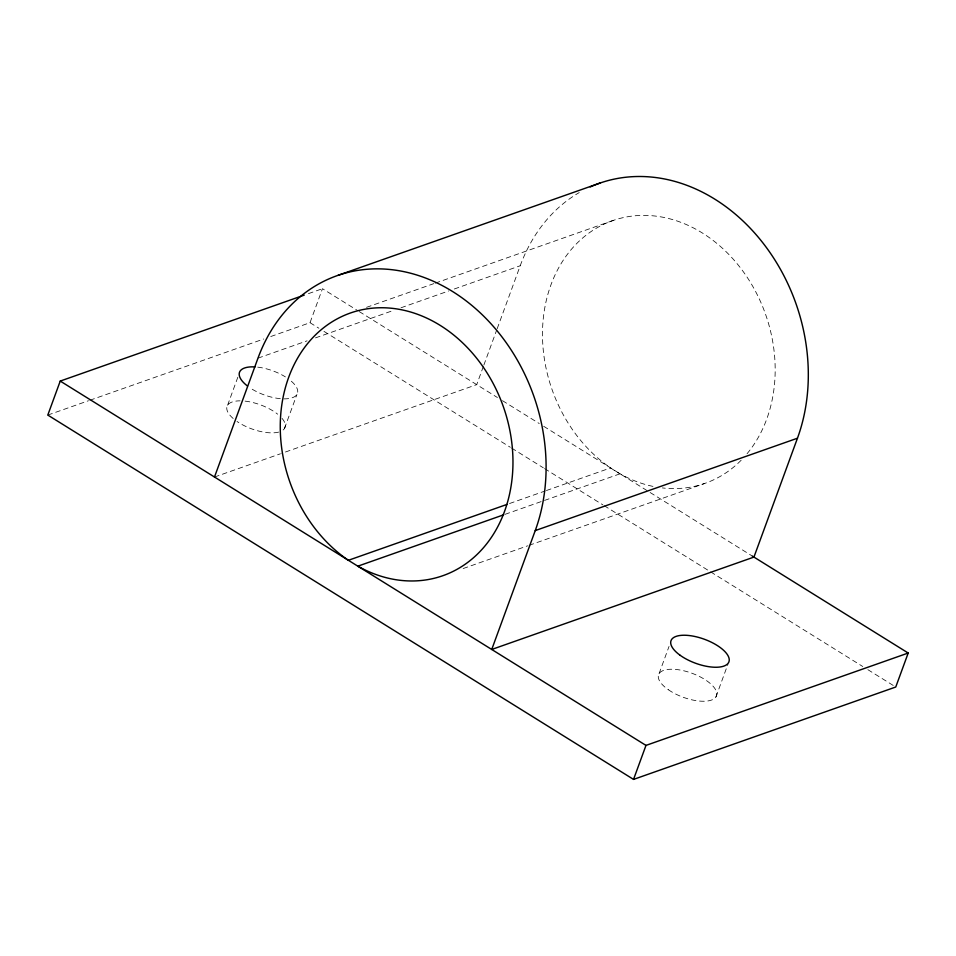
<?xml version="1.0" encoding="UTF-8"?>
<svg xmlns="http://www.w3.org/2000/svg" width="956" height="956" viewBox="0 0 956 956"><rect width="100%" height="100%" fill="white"/><g stroke="black" fill="none" stroke-linecap="round" stroke-linejoin="round"><path stroke-width="0.72" stroke-dasharray="4.78 3.58" d="M227.588 405.236L238.032 376.676M270.751 336.524L310.019 322.698L322.459 288.7L357.962 310.784M284.482 428.479L296.922 394.481M483.354 366.459L476.709 384.647L281.793 453.299M483.867 365.061L496.666 330.095M497.18 328.697L520.207 265.768A178.892 145.42 70.6 0 1 579.24 192.574M659.078 673.622L669.033 646.423M715.972 696.864L727.922 664.229M308.43 293.635L322.459 288.7M47.8 415.071L88.466 400.743M89.864 400.253L263.748 338.998M366.53 307.342L433.833 283.633M435.243 283.143L613.322 220.406M257.989 358.142L307.067 340.85M315.48 337.886L392.605 310.724M401.018 307.76L448.687 290.959M454.303 288.987L520.207 265.768M214.491 477.02L280.395 453.801M509.536 503.525L545.04 491.014M546.402 490.536L610.597 467.914M505.079 514.316L620.062 473.806M463.158 568.545L527.652 545.828M529.062 545.326L704.333 483.581M359.229 311.572L497.419 397.529M502.486 400.684L539.256 423.544M543.653 426.28L752.253 556.034M310.019 322.698L318.886 328.219M323.965 331.374L510.337 447.289M511.603 448.077L543.295 467.795M544.562 468.583L602.889 504.864M604.156 505.652L709.388 571.102M710.655 571.891L862.79 666.523M867.869 669.678L894.493 686.229M741.163 460.23A139.241 113.19 70.6 0 1 662.341 487.919M652.972 486.389A139.241 113.19 70.6 0 1 546.772 298.487A139.241 113.19 70.6 0 1 714.06 241.175A139.241 113.19 70.6 0 1 746.552 454.327M282.044 418.381A30.831 12.787 20.1 0 1 282.092 430.714M278.65 432.1A30.831 12.787 20.1 0 1 237.016 421.465M233.18 418.501A30.831 12.787 20.1 0 1 240.052 400.839M245.083 401.126A30.831 12.787 20.1 0 1 277.658 414.187M291.329 381.217A30.831 12.787 20.1 0 1 288.855 398.556A30.831 12.787 20.1 0 1 249.456 387.467M257.738 367.152A30.831 12.787 20.1 0 1 285.402 376.891M668.399 689.766A30.831 12.787 20.1 0 0 716.295 696.279A30.831 12.787 20.1 0 0 677.888 669.678A30.831 12.787 20.1 0 0 668.399 689.766"/><path stroke-width="1.43" d="M304.223 295.117L60.24 381.074L47.8 415.071L633.541 779.403L895.76 687.017L908.2 653.032L752.253 556.034M214.491 477.02L257.989 358.142A178.892 145.42 70.6 0 1 452.558 291.496A178.892 145.42 70.6 0 1 535.24 530.592L491.743 649.459L753.949 557.085L797.459 438.218A178.892 145.42 70.6 0 0 759.47 238.642A178.892 145.42 70.6 0 0 590.187 186.958M633.541 779.403L645.981 745.405L908.2 653.032M338.149 275.304L600.368 182.931M506.8 504.481L348.378 560.3A139.241 113.19 70.6 0 1 326.283 325.745A139.241 113.19 70.6 0 1 511.58 441.003A139.241 113.19 70.6 0 1 357.843 566.179L503.681 514.806M535.24 530.592L797.459 438.218M60.24 381.074L645.981 745.405M247.473 386.021A30.831 12.787 20.1 0 1 255.025 366.913M679.728 654.98A30.831 12.787 20.1 0 0 728.412 662.867A30.831 12.787 20.1 0 0 691.762 635.895A30.831 12.787 20.1 0 0 679.728 654.98"/></g></svg>
